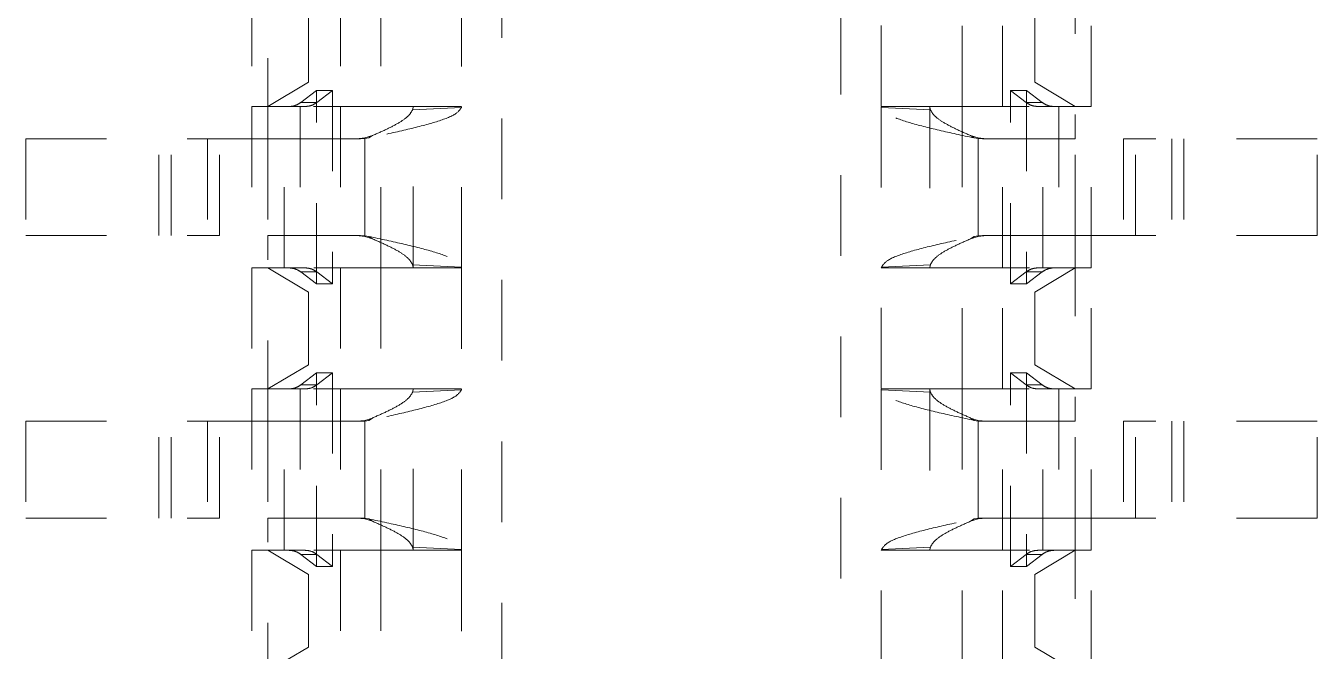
# Model space of a CAD drawing. Header units: millimetres. Extents: x 35 to 332, y 141 to 455.
# Drawn here: x 221.59 to 229.59, y 269.06 to 272.94 of the extents above; entities that cross this region are included whole.
import ezdxf

# ---------------------------------------------------------------- set-up
doc = ezdxf.new("R2010")
doc.units = ezdxf.units.MM
doc.linetypes.add('HIDDEN', pattern=[0.2, 0.1, -0.1])

# ---------------------------------------------------------------- blocks, each defined once
blk = doc.blocks.new('DFSADVS')
at = {"color": 0, "linetype": 'HIDDEN', "lineweight": 18}
for p, q in [((714.0054, -182.4293), (713.8854, -182.4293)), ((713.8854, -182.4293), (713.8854, -182.6543)), ((714.0054, -182.4293), (714.0054, -182.6543)), ((714.2354, -182.4293), (714.2354, -182.6543)), ((714.3554, -182.4293), (714.2354, -182.4293)), ((714.3554, -182.4293), (714.3554, -182.6543)), ((713.8854, -182.5943), (714.0054, -182.5943)), ((714.2354, -182.5943), (714.3554, -182.5943)), ((713.8854, -182.6092), (714.0054, -182.6092)), ((714.2354, -182.6092), (714.3554, -182.6092)), ((714.0054, -182.6543), (713.8854, -182.6543)), ((713.8854, -182.6543), (713.8854, -182.6693)), ((714.0054, -182.6693), (714.0054, -182.6543)), ((714.3554, -182.6543), (714.2354, -182.6543)), ((714.2354, -182.6543), (714.2354, -182.6693)), ((714.3554, -182.6693), (714.3554, -182.6543)), ((713.8854, -182.6693), (714.0054, -182.6693)), ((713.8854, -182.844), (713.8854, -182.6693)), ((714.0054, -182.6693), (714.0054, -182.844)), ((714.2354, -182.6693), (714.3554, -182.6693)), ((714.2354, -182.844), (714.2354, -182.6693)), ((714.3554, -182.6693), (714.3554, -182.844)), ((713.8454, -182.7093), (713.6954, -182.7093)), ((714.0454, -182.7093), (713.8454, -182.7093)), ((713.8454, -182.7093), (713.8454, -182.7293)), ((714.0454, -182.7293), (714.0454, -182.7093)), ((714.1954, -182.7093), (714.0454, -182.7093)), ((714.3954, -182.7093), (714.1954, -182.7093)), ((714.1954, -182.7093), (714.1954, -182.7293)), ((714.3954, -182.7293), (714.3954, -182.7093)), ((714.5454, -182.7093), (714.3954, -182.7093)), ((713.6554, -182.7293), (713.8854, -182.7293)), ((713.8154, -182.7792), (713.8454, -182.7293)), ((713.8454, -182.7293), (713.8454, -182.7494)), ((713.8854, -182.7293), (713.8854, -182.844)), ((714.0054, -182.7293), (713.8854, -182.7293)), ((714.0054, -182.844), (714.0054, -182.7293)), ((714.0054, -182.7293), (714.2354, -182.7293)), ((714.0454, -182.7494), (714.0454, -182.7293)), ((714.0454, -182.7293), (714.0754, -182.7792)), ((714.1654, -182.7792), (714.1954, -182.7293)), ((714.1954, -182.7293), (714.1954, -182.7494)), ((714.2354, -182.7293), (714.2354, -182.844)), ((714.3554, -182.7293), (714.2354, -182.7293)), ((714.3554, -182.844), (714.3554, -182.7293)), ((714.3554, -182.7293), (714.5854, -182.7293)), ((714.3954, -182.7494), (714.3954, -182.7293)), ((714.3954, -182.7293), (714.4254, -182.7792)), ((714.5154, -182.7792), (714.5454, -182.7293)), ((713.8454, -182.7494), (714.0454, -182.7494)), ((713.8454, -182.7494), (713.8454, -182.7555)), ((714.0454, -182.7555), (714.0454, -182.7494)), ((714.1954, -182.7494), (714.3954, -182.7494)), ((714.1954, -182.7494), (714.1954, -182.7555)), ((714.3954, -182.7555), (714.3954, -182.7494)), ((713.8454, -182.7555), (713.8454, -182.7755)), ((714.0454, -182.7755), (714.0454, -182.7555)), ((714.1954, -182.7555), (714.1954, -182.7755)), ((714.3954, -182.7755), (714.3954, -182.7555)), ((713.7254, -182.7792), (713.8154, -182.7792)), ((713.8254, -182.7893), (713.8404, -182.7699)), ((713.8404, -182.7699), (713.8404, -182.7899)), ((714.0454, -182.7693), (713.8454, -182.7693)), ((714.0454, -182.7693), (713.8454, -182.7693)), ((713.8454, -182.7755), (713.8454, -182.7693)), ((714.0454, -182.7693), (714.0454, -182.7755)), ((714.0505, -182.7699), (714.0654, -182.7893)), ((714.0505, -182.7899), (714.0505, -182.7699)), ((714.0754, -182.7792), (714.1654, -182.7792)), ((714.1754, -182.7893), (714.1904, -182.7699)), ((714.1904, -182.7699), (714.1904, -182.7899)), ((714.3954, -182.7693), (714.1954, -182.7693)), ((714.3954, -182.7693), (714.1954, -182.7693)), ((714.1954, -182.7755), (714.1954, -182.7693)), ((714.3954, -182.7693), (714.3954, -182.7755)), ((714.4005, -182.7699), (714.4154, -182.7893)), ((714.4005, -182.7899), (714.4005, -182.7699)), ((714.4254, -182.7792), (714.5154, -182.7792)), ((713.8254, -182.8092), (713.8254, -182.7893)), ((713.8254, -182.7893), (714.0654, -182.7893)), ((713.8254, -182.8092), (713.8404, -182.7899)), ((713.8454, -182.7859), (713.8454, -182.8193)), ((714.0454, -182.8193), (714.0454, -182.7858)), ((714.0505, -182.7899), (714.0654, -182.8092)), ((714.0654, -182.7893), (714.0654, -182.8092)), ((714.1754, -182.8092), (714.1754, -182.7893)), ((714.1754, -182.7893), (714.4154, -182.7893)), ((714.1754, -182.8092), (714.1904, -182.7899)), ((714.1954, -182.7859), (714.1954, -182.8193)), ((714.3954, -182.8193), (714.3954, -182.7858)), ((714.4005, -182.7899), (714.4154, -182.8092)), ((714.4154, -182.7893), (714.4154, -182.8092)), ((714.0654, -182.8092), (713.8254, -182.8092)), ((714.4154, -182.8092), (714.1754, -182.8092)), ((713.8454, -182.8193), (713.6954, -182.8193)), ((714.0454, -182.8193), (713.8454, -182.8193)), ((713.8454, -182.8193), (713.8454, -182.8693)), ((714.0454, -182.8693), (714.0454, -182.8193)), ((714.1954, -182.8193), (714.0454, -182.8193)), ((714.3954, -182.8193), (714.1954, -182.8193)), ((714.1954, -182.8193), (714.1954, -182.8693)), ((714.3954, -182.8693), (714.3954, -182.8193)), ((714.5454, -182.8193), (714.3954, -182.8193)), ((713.8844, -182.8493), (713.8854, -182.8389)), ((713.8844, -182.8493), (713.8854, -182.8389)), ((713.8854, -182.844), (713.8852, -182.8492)), ((713.8854, -182.844), (713.8852, -182.8493)), ((713.8854, -182.8389), (713.8854, -182.844)), ((713.8854, -182.8389), (713.8854, -182.844)), ((714.0054, -182.8389), (714.0065, -182.8493)), ((714.0054, -182.844), (714.0054, -182.8389)), ((714.0054, -182.8389), (714.0065, -182.8493)), ((714.0054, -182.844), (714.0054, -182.8389)), ((714.0054, -182.844), (714.0057, -182.8492)), ((714.0057, -182.8493), (714.0054, -182.844)), ((714.2344, -182.8493), (714.2354, -182.8389)), ((714.2344, -182.8493), (714.2354, -182.8389)), ((714.2354, -182.844), (714.2352, -182.8492)), ((714.2354, -182.844), (714.2352, -182.8493)), ((714.2354, -182.8389), (714.2354, -182.844)), ((714.2354, -182.8389), (714.2354, -182.844)), ((714.3554, -182.8389), (714.3565, -182.8493)), ((714.3554, -182.844), (714.3554, -182.8389)), ((714.3554, -182.8389), (714.3565, -182.8493)), ((714.3554, -182.844), (714.3554, -182.8389)), ((714.3554, -182.844), (714.3557, -182.8492)), ((714.3557, -182.8493), (714.3554, -182.844)), ((713.8844, -182.8493), (713.8815, -182.8586)), ((713.8815, -182.8586), (713.8844, -182.8493)), ((713.8815, -182.8586), (713.8844, -182.8544)), ((713.8844, -182.8544), (713.8815, -182.8586)), ((713.8852, -182.8492), (713.8844, -182.8544)), ((714.0065, -182.8493), (713.8844, -182.8493)), ((713.8852, -182.8493), (713.8844, -182.8544)), ((713.8852, -182.8493), (714.0057, -182.8493)), ((714.0054, -182.8493), (713.8854, -182.8493)), ((714.0065, -182.8544), (714.0057, -182.8492)), ((714.0065, -182.8544), (714.0057, -182.8493)), ((714.0094, -182.8586), (714.0065, -182.8493)), ((714.0065, -182.8493), (714.0094, -182.8586)), ((714.0065, -182.8544), (714.0094, -182.8586)), ((714.0094, -182.8586), (714.0065, -182.8544)), ((714.2344, -182.8493), (714.2315, -182.8586)), ((714.2315, -182.8586), (714.2344, -182.8493)), ((714.2315, -182.8586), (714.2344, -182.8544)), ((714.2344, -182.8544), (714.2315, -182.8586)), ((714.2352, -182.8492), (714.2344, -182.8544)), ((714.3565, -182.8493), (714.2344, -182.8493)), ((714.2352, -182.8493), (714.2344, -182.8544)), ((714.2352, -182.8493), (714.3557, -182.8493)), ((714.3554, -182.8493), (714.2354, -182.8493)), ((714.3565, -182.8544), (714.3557, -182.8492)), ((714.3565, -182.8544), (714.3557, -182.8493)), ((714.3594, -182.8586), (714.3565, -182.8493)), ((714.3565, -182.8493), (714.3594, -182.8586)), ((714.3565, -182.8544), (714.3594, -182.8586)), ((714.3594, -182.8586), (714.3565, -182.8544)), ((713.8454, -182.8693), (713.6954, -182.8693)), ((713.8454, -182.8693), (714.0454, -182.8693)), ((713.8454, -182.8693), (713.8454, -182.9093)), ((714.0454, -182.9093), (714.0454, -182.8693)), ((714.1954, -182.8693), (714.0454, -182.8693)), ((714.1954, -182.8693), (714.3954, -182.8693)), ((714.1954, -182.8693), (714.1954, -182.9093)), ((714.3954, -182.9093), (714.3954, -182.8693)), ((714.5454, -182.8693), (714.3954, -182.8693)), ((713.8454, -182.9093), (713.8454, -182.9693)), ((713.8465, -182.9093), (713.8454, -182.9093)), ((713.8454, -182.9093), (713.8454, -182.9693)), ((713.8465, -182.9691), (713.8494, -182.9085)), ((713.8494, -182.9085), (713.8465, -182.9093)), ((713.8494, -182.9085), (713.8465, -182.9093)), ((713.8465, -182.9691), (713.8494, -182.9085)), ((713.8465, -182.9093), (714.0444, -182.9093)), ((714.0415, -182.9085), (714.0444, -182.9691)), ((714.0444, -182.9093), (714.0415, -182.9085)), ((714.0444, -182.9093), (714.0415, -182.9085)), ((714.0415, -182.9085), (714.0444, -182.9691)), ((714.0454, -182.9093), (714.0444, -182.9093)), ((714.0454, -182.9693), (714.0454, -182.9093)), ((714.0454, -182.9693), (714.0454, -182.9093)), ((714.1954, -182.9093), (714.1954, -182.9693)), ((714.1965, -182.9093), (714.1954, -182.9093)), ((714.1954, -182.9093), (714.1954, -182.9693)), ((714.1965, -182.9691), (714.1994, -182.9085)), ((714.1994, -182.9085), (714.1965, -182.9093)), ((714.1994, -182.9085), (714.1965, -182.9093)), ((714.1965, -182.9691), (714.1994, -182.9085)), ((714.1965, -182.9093), (714.3944, -182.9093)), ((714.3915, -182.9085), (714.3944, -182.9691)), ((714.3944, -182.9093), (714.3915, -182.9085)), ((714.3944, -182.9093), (714.3915, -182.9085)), ((714.3915, -182.9085), (714.3944, -182.9691)), ((714.3954, -182.9093), (714.3944, -182.9093)), ((714.3954, -182.9693), (714.3954, -182.9093)), ((714.3954, -182.9693), (714.3954, -182.9093)), ((713.8451, -182.9693), (713.6958, -182.9693)), ((713.8465, -182.9691), (713.8457, -182.9693)), ((713.8465, -182.9691), (713.8457, -182.9693)), ((713.8457, -182.9693), (714.0452, -182.9693)), ((714.0444, -182.9691), (714.0452, -182.9693)), ((714.0452, -182.9693), (714.0444, -182.9691)), ((714.1951, -182.9693), (714.0458, -182.9693)), ((714.1965, -182.9691), (714.1957, -182.9693)), ((714.1965, -182.9691), (714.1957, -182.9693)), ((714.1957, -182.9693), (714.3952, -182.9693)), ((714.3944, -182.9691), (714.3952, -182.9693)), ((714.3952, -182.9693), (714.3944, -182.9691)), ((714.5451, -182.9693), (714.3958, -182.9693)), ((708.5304, -183.0193), (717.9604, -183.0193)), ((717.9604, -183.4393), (708.5304, -183.4393)), ((713.6958, -183.4893), (713.8451, -183.4893)), ((713.8454, -183.4893), (713.8454, -183.5493)), ((713.8454, -183.4893), (713.8454, -183.5493)), ((713.8465, -183.4894), (713.8457, -183.4893)), ((714.0452, -183.4893), (713.8457, -183.4893)), ((713.8457, -183.4893), (713.8465, -183.4894)), ((713.8494, -183.55), (713.8465, -183.4894)), ((713.8494, -183.55), (713.8465, -183.4894)), ((714.0444, -183.4894), (714.0415, -183.55)), ((714.0444, -183.4894), (714.0415, -183.55)), ((714.0444, -183.4894), (714.0452, -183.4893)), ((714.0444, -183.4894), (714.0452, -183.4893)), ((714.0454, -183.5493), (714.0454, -183.4893)), ((714.0454, -183.5493), (714.0454, -183.4893)), ((714.0458, -183.4893), (714.1951, -183.4893)), ((714.1954, -183.4893), (714.1954, -183.5493)), ((714.1954, -183.4893), (714.1954, -183.5493)), ((714.1965, -183.4894), (714.1957, -183.4893)), ((714.3952, -183.4893), (714.1957, -183.4893)), ((714.1957, -183.4893), (714.1965, -183.4894)), ((714.1994, -183.55), (714.1965, -183.4894)), ((714.1994, -183.55), (714.1965, -183.4894)), ((714.3944, -183.4894), (714.3915, -183.55)), ((714.3944, -183.4894), (714.3915, -183.55)), ((714.3944, -183.4894), (714.3952, -183.4893)), ((714.3944, -183.4894), (714.3952, -183.4893)), ((714.3954, -183.5493), (714.3954, -183.4893)), ((714.3954, -183.5493), (714.3954, -183.4893)), ((714.3958, -183.4893), (714.5451, -183.4893)), ((713.8454, -183.5493), (713.8454, -183.5893)), ((713.8454, -183.5493), (713.8465, -183.5493)), ((714.0444, -183.5493), (713.8465, -183.5493)), ((713.8465, -183.5493), (713.8494, -183.55)), ((713.8465, -183.5493), (713.8494, -183.55)), ((714.0415, -183.55), (714.0444, -183.5493)), ((714.0415, -183.55), (714.0444, -183.5493)), ((714.0444, -183.5493), (714.0454, -183.5493)), ((714.0454, -183.5893), (714.0454, -183.5493)), ((714.1954, -183.5493), (714.1954, -183.5893)), ((714.1954, -183.5493), (714.1965, -183.5493)), ((714.3944, -183.5493), (714.1965, -183.5493)), ((714.1965, -183.5493), (714.1994, -183.55)), ((714.1965, -183.5493), (714.1994, -183.55)), ((714.3915, -183.55), (714.3944, -183.5493)), ((714.3915, -183.55), (714.3944, -183.5493)), ((714.3944, -183.5493), (714.3954, -183.5493)), ((714.3954, -183.5893), (714.3954, -183.5493)), ((713.6954, -183.5893), (713.8454, -183.5893)), ((714.0454, -183.5893), (713.8454, -183.5893)), ((713.8454, -183.5893), (713.8454, -183.6393)), ((713.8844, -183.6041), (713.8815, -183.5999)), ((713.8815, -183.5999), (713.8844, -183.6093)), ((713.8844, -183.6093), (713.8815, -183.5999)), ((713.8815, -183.5999), (713.8844, -183.6041)), ((714.0094, -183.5999), (714.0065, -183.6041)), ((714.0065, -183.6093), (714.0094, -183.5999)), ((714.0094, -183.5999), (714.0065, -183.6093)), ((714.0065, -183.6041), (714.0094, -183.5999)), ((714.0454, -183.6393), (714.0454, -183.5893)), ((714.0454, -183.5893), (714.1954, -183.5893)), ((714.3954, -183.5893), (714.1954, -183.5893)), ((714.1954, -183.5893), (714.1954, -183.6393)), ((714.2344, -183.6041), (714.2315, -183.5999)), ((714.2315, -183.5999), (714.2344, -183.6093)), ((714.2344, -183.6093), (714.2315, -183.5999)), ((714.2315, -183.5999), (714.2344, -183.6041)), ((714.3594, -183.5999), (714.3565, -183.6041)), ((714.3565, -183.6093), (714.3594, -183.5999)), ((714.3594, -183.5999), (714.3565, -183.6093)), ((714.3565, -183.6041), (714.3594, -183.5999)), ((714.3954, -183.6393), (714.3954, -183.5893)), ((714.3954, -183.5893), (714.5454, -183.5893)), ((713.8844, -183.6041), (713.8852, -183.6093)), ((713.8844, -183.6041), (713.8852, -183.6093)), ((713.8854, -183.6196), (713.8844, -183.6093)), ((713.8844, -183.6093), (714.0065, -183.6093)), ((713.8854, -183.6196), (713.8844, -183.6093)), ((713.8854, -183.6145), (713.8852, -183.6093)), ((714.0057, -183.6093), (713.8852, -183.6093)), ((713.8852, -183.6093), (713.8854, -183.6145)), ((713.8854, -183.6093), (714.0054, -183.6093)), ((713.8854, -183.7893), (713.8854, -183.6145)), ((713.8854, -183.6145), (713.8854, -183.6196)), ((713.8854, -183.6145), (713.8854, -183.7293)), ((713.8854, -183.6145), (713.8854, -183.6196)), ((714.0054, -183.6145), (714.0057, -183.6093)), ((714.0065, -183.6093), (714.0054, -183.6196)), ((714.0054, -183.6145), (714.0057, -183.6093)), ((714.0065, -183.6093), (714.0054, -183.6196)), ((714.0054, -183.6145), (714.0054, -183.7893)), ((714.0054, -183.6196), (714.0054, -183.6145)), ((714.0054, -183.7293), (714.0054, -183.6145)), ((714.0054, -183.6196), (714.0054, -183.6145)), ((714.0057, -183.6093), (714.0065, -183.6041)), ((714.0057, -183.6093), (714.0065, -183.6041)), ((714.2344, -183.6041), (714.2352, -183.6093)), ((714.2344, -183.6041), (714.2352, -183.6093)), ((714.2354, -183.6196), (714.2344, -183.6093)), ((714.2344, -183.6093), (714.3565, -183.6093)), ((714.2354, -183.6196), (714.2344, -183.6093)), ((714.2354, -183.6145), (714.2352, -183.6093)), ((714.3557, -183.6093), (714.2352, -183.6093)), ((714.2352, -183.6093), (714.2354, -183.6145)), ((714.2354, -183.6093), (714.3554, -183.6093)), ((714.2354, -183.7893), (714.2354, -183.6145)), ((714.2354, -183.6145), (714.2354, -183.6196)), ((714.2354, -183.6145), (714.2354, -183.7293)), ((714.2354, -183.6145), (714.2354, -183.6196)), ((714.3554, -183.6145), (714.3557, -183.6093)), ((714.3565, -183.6093), (714.3554, -183.6196)), ((714.3554, -183.6145), (714.3557, -183.6093)), ((714.3565, -183.6093), (714.3554, -183.6196)), ((714.3554, -183.6145), (714.3554, -183.7893)), ((714.3554, -183.6196), (714.3554, -183.6145)), ((714.3554, -183.7293), (714.3554, -183.6145)), ((714.3554, -183.6196), (714.3554, -183.6145)), ((714.3557, -183.6093), (714.3565, -183.6041)), ((714.3557, -183.6093), (714.3565, -183.6041)), ((713.6954, -183.6393), (713.8454, -183.6393)), ((713.8454, -183.6393), (714.0454, -183.6393)), ((713.8454, -183.6393), (713.8454, -183.6727)), ((714.0454, -183.6726), (714.0454, -183.6393)), ((714.0454, -183.6393), (714.1954, -183.6393)), ((714.1954, -183.6393), (714.3954, -183.6393)), ((714.1954, -183.6393), (714.1954, -183.6727)), ((714.3954, -183.6726), (714.3954, -183.6393)), ((714.3954, -183.6393), (714.5454, -183.6393)), ((713.8254, -183.6492), (714.0654, -183.6492)), ((713.8254, -183.6693), (713.8254, -183.6492)), ((713.8404, -183.6686), (713.8254, -183.6492)), ((714.0654, -183.6492), (714.0505, -183.6686)), ((714.0654, -183.6492), (714.0654, -183.6693)), ((714.1754, -183.6492), (714.4154, -183.6492)), ((714.1754, -183.6693), (714.1754, -183.6492)), ((714.1904, -183.6686), (714.1754, -183.6492)), ((714.4154, -183.6492), (714.4005, -183.6686)), ((714.4154, -183.6492), (714.4154, -183.6693)), ((713.8154, -183.6792), (713.7254, -183.6792)), ((713.8454, -183.7293), (713.8154, -183.6792)), ((714.0654, -183.6693), (713.8254, -183.6693)), ((713.8404, -183.6886), (713.8254, -183.6693)), ((713.8404, -183.6686), (713.8404, -183.6886)), ((714.0754, -183.6792), (714.0454, -183.7293)), ((714.0505, -183.6886), (714.0505, -183.6686)), ((714.0654, -183.6693), (714.0505, -183.6886)), ((714.1654, -183.6792), (714.0754, -183.6792)), ((714.1954, -183.7293), (714.1654, -183.6792)), ((714.4154, -183.6693), (714.1754, -183.6693)), ((714.1904, -183.6886), (714.1754, -183.6693)), ((714.1904, -183.6686), (714.1904, -183.6886)), ((714.4254, -183.6792), (714.3954, -183.7293)), ((714.4005, -183.6886), (714.4005, -183.6686)), ((714.4154, -183.6693), (714.4005, -183.6886)), ((714.5154, -183.6792), (714.4254, -183.6792)), ((714.5454, -183.7293), (714.5154, -183.6792)), ((713.8454, -183.683), (713.8454, -183.703)), ((713.8454, -183.6892), (713.8454, -183.683)), ((713.8454, -183.6892), (714.0454, -183.6892)), ((713.8454, -183.6893), (714.0454, -183.6893)), ((714.0454, -183.703), (714.0454, -183.683)), ((714.0454, -183.683), (714.0454, -183.6892)), ((714.1954, -183.683), (714.1954, -183.703)), ((714.1954, -183.6892), (714.1954, -183.683)), ((714.1954, -183.6892), (714.3954, -183.6892)), ((714.1954, -183.6893), (714.3954, -183.6893)), ((714.3954, -183.703), (714.3954, -183.683)), ((714.3954, -183.683), (714.3954, -183.6892)), ((713.8454, -183.703), (713.8454, -183.7092)), ((714.0454, -183.7092), (713.8454, -183.7092)), ((713.8454, -183.7092), (713.8454, -183.7293)), ((714.0454, -183.7092), (714.0454, -183.703)), ((714.0454, -183.7293), (714.0454, -183.7092)), ((714.1954, -183.703), (714.1954, -183.7092)), ((714.3954, -183.7092), (714.1954, -183.7092)), ((714.1954, -183.7092), (714.1954, -183.7293)), ((714.3954, -183.7092), (714.3954, -183.703)), ((714.3954, -183.7293), (714.3954, -183.7092)), ((713.8854, -183.7293), (713.6554, -183.7293)), ((713.8454, -183.7293), (713.8454, -183.7493)), ((713.8854, -183.7293), (714.0054, -183.7293)), ((714.2354, -183.7293), (714.0054, -183.7293)), ((714.0454, -183.7493), (714.0454, -183.7293)), ((714.1954, -183.7293), (714.1954, -183.7493)), ((714.2354, -183.7293), (714.3554, -183.7293)), ((714.5854, -183.7293), (714.3554, -183.7293)), ((714.3954, -183.7493), (714.3954, -183.7293)), ((713.6954, -183.7493), (713.8454, -183.7493)), ((713.8454, -183.7493), (714.0454, -183.7493)), ((714.0454, -183.7493), (714.1954, -183.7493)), ((714.1954, -183.7493), (714.3954, -183.7493)), ((714.3954, -183.7493), (714.5454, -183.7493)), ((714.0054, -183.7893), (713.8854, -183.7893)), ((713.8854, -183.7893), (713.8854, -183.8043)), ((714.0054, -183.8043), (714.0054, -183.7893)), ((714.3554, -183.7893), (714.2354, -183.7893)), ((714.2354, -183.7893), (714.2354, -183.8043)), ((714.3554, -183.8043), (714.3554, -183.7893)), ((713.8854, -184.0293), (713.8854, -183.8043)), ((713.8854, -183.8043), (714.0054, -183.8043)), ((714.0054, -184.0293), (714.0054, -183.8043)), ((714.2354, -183.8043), (714.3554, -183.8043)), ((714.2354, -184.0293), (714.2354, -183.8043)), ((714.3554, -184.0293), (714.3554, -183.8043)), ((714.0054, -183.8492), (713.8854, -183.8492)), ((714.3554, -183.8492), (714.2354, -183.8492)), ((714.0054, -183.8643), (713.8854, -183.8643)), ((714.3554, -183.8643), (714.2354, -183.8643)), ((713.8854, -184.0293), (714.0054, -184.0293)), ((714.2354, -184.0293), (714.3554, -184.0293))]:
    blk.add_line(p, q, dxfattribs=at)
for centre, start, end in [((713.8218, -182.7553), 321.7484, 359.5833), ((714.069, -182.7553), 180.3917, 218.2503), ((714.1718, -182.7553), 321.7668, 359.5913), ((714.4191, -182.7553), 180.4087, 218.2332), ((713.8218, -182.7753), 321.7484, 359.5833), ((714.069, -182.7753), 180.3917, 218.2503), ((714.1718, -182.7753), 321.7668, 359.5913), ((714.4191, -182.7753), 180.4087, 218.2332), ((713.8218, -183.6832), 0.4167, 38.2516), ((714.069, -183.6832), 141.7497, 179.6083), ((714.1718, -183.6832), 0.4087, 38.2332), ((714.4191, -183.6832), 141.7668, 179.5913), ((713.8218, -183.7032), 0.4144, 38.2631), ((714.069, -183.7032), 141.7382, 179.6107), ((714.1718, -183.7032), 0.4064, 38.2448), ((714.4191, -183.7032), 141.7552, 179.5936)]:
    blk.add_arc(centre, 0.0236, start, end, dxfattribs=at)
for points, knots in [([(713.8404, -182.7699), (713.8418, -182.7677), (713.8448, -182.7632), (713.8452, -182.758), (713.8454, -182.7555)], [0, 0, 0, 0, 0.500002, 1, 1, 1, 1]), ([(714.0454, -182.7555), (714.0457, -182.758), (714.0461, -182.7632), (714.0491, -182.7677), (714.0505, -182.7699)], [0, 0, 0, 0, 0.499983, 1, 1, 1, 1]), ([(714.1904, -182.7699), (714.1918, -182.7677), (714.1948, -182.7632), (714.1952, -182.758), (714.1954, -182.7555)], [0, 0, 0, 0, 0.499956, 1, 1, 1, 1]), ([(714.3954, -182.7555), (714.3957, -182.758), (714.3961, -182.7632), (714.3991, -182.7677), (714.4005, -182.7699)], [0, 0, 0, 0, 0.500044, 1, 1, 1, 1]), ([(713.8404, -182.7899), (713.8418, -182.7877), (713.8448, -182.7832), (713.8452, -182.778), (713.8454, -182.7755)], [0, 0, 0, 0, 0.500002, 1, 1, 1, 1]), ([(714.0454, -182.7755), (714.0457, -182.778), (714.0461, -182.7832), (714.0491, -182.7877), (714.0505, -182.7899)], [0, 0, 0, 0, 0.499983, 1, 1, 1, 1]), ([(714.1904, -182.7899), (714.1918, -182.7877), (714.1948, -182.7832), (714.1952, -182.778), (714.1954, -182.7755)], [0, 0, 0, 0, 0.499956, 1, 1, 1, 1]), ([(714.3954, -182.7755), (714.3957, -182.778), (714.3961, -182.7832), (714.3991, -182.7877), (714.4005, -182.7899)], [0, 0, 0, 0, 0.500044, 1, 1, 1, 1]), ([(713.8454, -182.7981), (713.8454, -182.7988), (713.8454, -182.8048), (713.8454, -182.8124), (713.8454, -182.8193)], [0, 0, 0, 0, 0.108494, 1, 1, 1, 1]), ([(714.0454, -182.8193), (714.0454, -182.8124), (714.0454, -182.8048), (714.0454, -182.7988), (714.0454, -182.7981)], [0, 0, 0, 0, 0.891506, 1, 1, 1, 1]), ([(714.1954, -182.7981), (714.1954, -182.7988), (714.1954, -182.8048), (714.1954, -182.8124), (714.1954, -182.8193)], [0, 0, 0, 0, 0.108494, 1, 1, 1, 1]), ([(714.3954, -182.8193), (714.3954, -182.8125), (714.3954, -182.8035), (714.3954, -182.7965), (714.3954, -182.7948)], [0, 0, 0, 0, 0.75199, 1, 1, 1, 1]), ([(713.8844, -182.8544), (713.8812, -182.8692), (713.8749, -182.8987), (713.8654, -182.9359), (713.856, -182.9624), (713.8497, -182.9669), (713.8465, -182.9691)], [0, 0, 0, 0, 0.250015, 0.499997, 0.750002, 1, 1, 1, 1]), ([(713.8844, -182.8544), (713.8812, -182.8692), (713.8749, -182.8987), (713.8654, -182.9359), (713.856, -182.9624), (713.8497, -182.9669), (713.8465, -182.9691)], [0, 0, 0, 0, 0.249995, 0.499997, 0.750001, 1, 1, 1, 1]), ([(713.8815, -182.8586), (713.8788, -182.8647), (713.8735, -182.877), (713.8654, -182.8923), (713.8574, -182.9039), (713.8521, -182.907), (713.8494, -182.9085)], [0, 0, 0, 0, 0.249977, 0.500007, 0.749996, 1, 1, 1, 1]), ([(713.8815, -182.8586), (713.8788, -182.8647), (713.8735, -182.877), (713.8654, -182.8923), (713.8574, -182.9039), (713.8521, -182.907), (713.8494, -182.9085)], [0, 0, 0, 0, 0.249977, 0.500007, 0.749996, 1, 1, 1, 1]), ([(714.0444, -182.9691), (714.0412, -182.9669), (714.0349, -182.9624), (714.0254, -182.9359), (714.016, -182.8987), (714.0097, -182.8692), (714.0065, -182.8544)], [0, 0, 0, 0, 0.249987, 0.499982, 0.749986, 1, 1, 1, 1]), ([(714.0444, -182.9691), (714.0412, -182.9669), (714.0349, -182.9624), (714.0254, -182.9359), (714.016, -182.8987), (714.0097, -182.8692), (714.0065, -182.8544)], [0, 0, 0, 0, 0.2499987, 0.5000047, 0.749989, 1, 1, 1, 1]), ([(714.0094, -182.8586), (714.0121, -182.8647), (714.0174, -182.877), (714.0254, -182.8923), (714.0335, -182.9039), (714.0388, -182.907), (714.0415, -182.9085)], [0, 0, 0, 0, 0.249977, 0.500007, 0.749996, 1, 1, 1, 1]), ([(714.0094, -182.8586), (714.0121, -182.8647), (714.0174, -182.877), (714.0254, -182.8923), (714.0335, -182.9039), (714.0388, -182.907), (714.0415, -182.9085)], [0, 0, 0, 0, 0.249986, 0.500024, 0.750022, 1, 1, 1, 1]), ([(714.2344, -182.8544), (714.2312, -182.8692), (714.2249, -182.8987), (714.2154, -182.9359), (714.206, -182.9624), (714.1997, -182.9669), (714.1965, -182.9691)], [0, 0, 0, 0, 0.25001, 0.499992, 0.749998, 1, 1, 1, 1]), ([(714.2344, -182.8544), (714.2312, -182.8692), (714.2249, -182.8987), (714.2154, -182.9359), (714.206, -182.9624), (714.1997, -182.9669), (714.1965, -182.9691)], [0, 0, 0, 0, 0.249991, 0.499992, 0.749997, 1, 1, 1, 1]), ([(714.2315, -182.8586), (714.2288, -182.8647), (714.2235, -182.877), (714.2154, -182.8923), (714.2074, -182.9039), (714.2021, -182.907), (714.1994, -182.9085)], [0, 0, 0, 0, 0.249977, 0.500007, 0.749996, 1, 1, 1, 1]), ([(714.2315, -182.8586), (714.2288, -182.8647), (714.2235, -182.877), (714.2154, -182.8923), (714.2074, -182.9039), (714.2021, -182.907), (714.1994, -182.9085)], [0, 0, 0, 0, 0.249977, 0.500007, 0.749996, 1, 1, 1, 1]), ([(714.3944, -182.9691), (714.3912, -182.9669), (714.3849, -182.9624), (714.3754, -182.9359), (714.366, -182.8987), (714.3597, -182.8692), (714.3565, -182.8544)], [0, 0, 0, 0, 0.249986, 0.499984, 0.749987, 1, 1, 1, 1]), ([(714.3944, -182.9691), (714.3912, -182.9669), (714.3849, -182.9624), (714.3754, -182.9359), (714.366, -182.8987), (714.3597, -182.8692), (714.3565, -182.8544)], [0, 0, 0, 0, 0.249998, 0.500007, 0.74999, 1, 1, 1, 1]), ([(714.3594, -182.8586), (714.3621, -182.8647), (714.3674, -182.877), (714.3754, -182.8923), (714.3835, -182.9039), (714.3888, -182.907), (714.3915, -182.9085)], [0, 0, 0, 0, 0.249973, 0.499998, 0.749983, 1, 1, 1, 1]), ([(714.3594, -182.8586), (714.3621, -182.8647), (714.3674, -182.877), (714.3754, -182.8923), (714.3835, -182.9039), (714.3888, -182.907), (714.3915, -182.9085)], [0, 0, 0, 0, 0.249986, 0.500024, 0.750022, 1, 1, 1, 1]), ([(713.8454, -182.9093), (713.8454, -182.9087), (713.8454, -182.9074), (713.8454, -182.8982), (713.8454, -182.885), (713.8454, -182.8745), (713.8454, -182.8693)], [0, 0, 0, 0, 0.249998, 0.500017, 0.749999, 1, 1, 1, 1]), ([(714.0454, -182.8693), (714.0454, -182.8745), (714.0454, -182.885), (714.0454, -182.8982), (714.0454, -182.9074), (714.0454, -182.9087), (714.0454, -182.9093)], [0, 0, 0, 0, 0.250001, 0.499983, 0.750002, 1, 1, 1, 1]), ([(714.1954, -182.9093), (714.1954, -182.9087), (714.1954, -182.9074), (714.1954, -182.8982), (714.1954, -182.885), (714.1954, -182.8745), (714.1954, -182.8693)], [0, 0, 0, 0, 0.249998, 0.500017, 0.749999, 1, 1, 1, 1]), ([(714.3954, -182.8693), (714.3954, -182.8745), (714.3954, -182.885), (714.3954, -182.8982), (714.3954, -182.9074), (714.3954, -182.9087), (714.3954, -182.9093)], [0, 0, 0, 0, 0.250001, 0.499983, 0.750002, 1, 1, 1, 1]), ([(713.8465, -183.4894), (713.8497, -183.4916), (713.856, -183.4961), (713.8654, -183.5226), (713.8749, -183.5598), (713.8812, -183.5893), (713.8844, -183.6041)], [0, 0, 0, 0, 0.249991, 0.49999, 0.749998, 1, 1, 1, 1]), ([(713.8465, -183.4894), (713.8497, -183.4916), (713.856, -183.4961), (713.8654, -183.5226), (713.8749, -183.5598), (713.8812, -183.5893), (713.8844, -183.6041)], [0, 0, 0, 0, 0.2500012, 0.4999984, 0.7500018, 1, 1, 1, 1]), ([(714.0065, -183.6041), (714.0097, -183.5893), (714.016, -183.5598), (714.0254, -183.5226), (714.0349, -183.4961), (714.0412, -183.4916), (714.0444, -183.4894)], [0, 0, 0, 0, 0.25001, 0.500009, 0.750002, 1, 1, 1, 1]), ([(714.0065, -183.6041), (714.0097, -183.5893), (714.016, -183.5598), (714.0254, -183.5226), (714.0349, -183.4961), (714.0412, -183.4916), (714.0444, -183.4894)], [0, 0, 0, 0, 0.2500097, 0.50001, 0.7500019, 1, 1, 1, 1]), ([(714.1965, -183.4894), (714.1997, -183.4916), (714.206, -183.4961), (714.2154, -183.5226), (714.2249, -183.5598), (714.2312, -183.5893), (714.2344, -183.6041)], [0, 0, 0, 0, 0.2499918, 0.4999921, 0.7500009, 1, 1, 1, 1]), ([(714.1965, -183.4894), (714.1997, -183.4916), (714.206, -183.4961), (714.2154, -183.5226), (714.2249, -183.5598), (714.2312, -183.5893), (714.2344, -183.6041)], [0, 0, 0, 0, 0.250006, 0.500003, 0.750006, 1, 1, 1, 1]), ([(714.3565, -183.6041), (714.3597, -183.5893), (714.366, -183.5598), (714.3754, -183.5226), (714.3849, -183.4961), (714.3912, -183.4916), (714.3944, -183.4894)], [0, 0, 0, 0, 0.2500089, 0.5000064, 0.7500033, 1, 1, 1, 1]), ([(714.3565, -183.6041), (714.3597, -183.5893), (714.366, -183.5598), (714.3754, -183.5226), (714.3849, -183.4961), (714.3912, -183.4916), (714.3944, -183.4894)], [0, 0, 0, 0, 0.250009, 0.500008, 0.750003, 1, 1, 1, 1]), ([(713.8454, -183.5893), (713.8454, -183.584), (713.8454, -183.5735), (713.8454, -183.5603), (713.8454, -183.5511), (713.8454, -183.5499), (713.8454, -183.5493)], [0, 0, 0, 0, 0.250001, 0.499983, 0.750002, 1, 1, 1, 1]), ([(713.8815, -183.5999), (713.8788, -183.5938), (713.8735, -183.5815), (713.8654, -183.5662), (713.8574, -183.5546), (713.8521, -183.5515), (713.8494, -183.55)], [0, 0, 0, 0, 0.250009, 0.499997, 0.750004, 1, 1, 1, 1]), ([(713.8815, -183.5999), (713.8788, -183.5938), (713.8735, -183.5815), (713.8654, -183.5662), (713.8574, -183.5546), (713.8521, -183.5515), (713.8494, -183.55)], [0, 0, 0, 0, 0.250021, 0.500021, 0.75004, 1, 1, 1, 1]), ([(714.0094, -183.5999), (714.0121, -183.5938), (714.0174, -183.5815), (714.0254, -183.5662), (714.0335, -183.5546), (714.0388, -183.5515), (714.0415, -183.55)], [0, 0, 0, 0, 0.250009, 0.499997, 0.750004, 1, 1, 1, 1]), ([(714.0094, -183.5999), (714.0121, -183.5938), (714.0174, -183.5815), (714.0254, -183.5662), (714.0335, -183.5546), (714.0388, -183.5515), (714.0415, -183.55)], [0, 0, 0, 0, 0.250009, 0.499997, 0.750004, 1, 1, 1, 1]), ([(714.0454, -183.5493), (714.0454, -183.5499), (714.0454, -183.5511), (714.0454, -183.5603), (714.0454, -183.5735), (714.0454, -183.584), (714.0454, -183.5893)], [0, 0, 0, 0, 0.249998, 0.500017, 0.749999, 1, 1, 1, 1]), ([(714.1954, -183.5893), (714.1954, -183.584), (714.1954, -183.5735), (714.1954, -183.5603), (714.1954, -183.5511), (714.1954, -183.5499), (714.1954, -183.5493)], [0, 0, 0, 0, 0.250001, 0.499983, 0.750002, 1, 1, 1, 1]), ([(714.2315, -183.5999), (714.2288, -183.5938), (714.2235, -183.5815), (714.2154, -183.5662), (714.2074, -183.5546), (714.2021, -183.5515), (714.1994, -183.55)], [0, 0, 0, 0, 0.250009, 0.499997, 0.750004, 1, 1, 1, 1]), ([(714.2315, -183.5999), (714.2288, -183.5938), (714.2235, -183.5815), (714.2154, -183.5662), (714.2074, -183.5546), (714.2021, -183.5515), (714.1994, -183.55)], [0, 0, 0, 0, 0.250021, 0.500021, 0.75004, 1, 1, 1, 1]), ([(714.3594, -183.5999), (714.3621, -183.5938), (714.3674, -183.5815), (714.3754, -183.5662), (714.3835, -183.5546), (714.3888, -183.5515), (714.3915, -183.55)], [0, 0, 0, 0, 0.250005, 0.4999883, 0.7499905, 1, 1, 1, 1]), ([(714.3594, -183.5999), (714.3621, -183.5938), (714.3674, -183.5815), (714.3754, -183.5662), (714.3835, -183.5546), (714.3888, -183.5515), (714.3915, -183.55)], [0, 0, 0, 0, 0.250005, 0.4999883, 0.7499905, 1, 1, 1, 1]), ([(714.3954, -183.5493), (714.3954, -183.5499), (714.3954, -183.5511), (714.3954, -183.5603), (714.3954, -183.5735), (714.3954, -183.584), (714.3954, -183.5893)], [0, 0, 0, 0, 0.249998, 0.500017, 0.749999, 1, 1, 1, 1]), ([(713.8454, -183.6393), (713.8454, -183.6461), (713.8454, -183.6537), (713.8454, -183.6597), (713.8454, -183.6604)], [0, 0, 0, 0, 0.891506, 1, 1, 1, 1]), ([(714.0454, -183.6604), (714.0454, -183.6597), (714.0454, -183.6537), (714.0454, -183.6461), (714.0454, -183.6393)], [0, 0, 0, 0, 0.108494, 1, 1, 1, 1]), ([(714.1954, -183.6393), (714.1954, -183.6461), (714.1954, -183.6537), (714.1954, -183.6597), (714.1954, -183.6604)], [0, 0, 0, 0, 0.891506, 1, 1, 1, 1]), ([(714.3954, -183.6604), (714.3954, -183.6597), (714.3954, -183.6537), (714.3954, -183.6461), (714.3954, -183.6393)], [0, 0, 0, 0, 0.108494, 1, 1, 1, 1]), ([(713.8454, -183.683), (713.8452, -183.6805), (713.8448, -183.6753), (713.8418, -183.6708), (713.8404, -183.6686)], [0, 0, 0, 0, 0.499998, 1, 1, 1, 1]), ([(714.0505, -183.6686), (714.0491, -183.6708), (714.0461, -183.6753), (714.0457, -183.6805), (714.0454, -183.683)], [0, 0, 0, 0, 0.500017, 1, 1, 1, 1]), ([(714.1954, -183.683), (714.1952, -183.6805), (714.1948, -183.6753), (714.1918, -183.6708), (714.1904, -183.6686)], [0, 0, 0, 0, 0.500044, 1, 1, 1, 1]), ([(714.4005, -183.6686), (714.3991, -183.6708), (714.3961, -183.6753), (714.3957, -183.6805), (714.3954, -183.683)], [0, 0, 0, 0, 0.499956, 1, 1, 1, 1]), ([(713.8454, -183.703), (713.8452, -183.7005), (713.8448, -183.6953), (713.8418, -183.6908), (713.8404, -183.6886)], [0, 0, 0, 0, 0.499908, 1, 1, 1, 1]), ([(714.0505, -183.6886), (714.0491, -183.6908), (714.0461, -183.6953), (714.0457, -183.7005), (714.0454, -183.703)], [0, 0, 0, 0, 0.500108, 1, 1, 1, 1]), ([(714.1954, -183.703), (714.1952, -183.7005), (714.1948, -183.6953), (714.1918, -183.6908), (714.1904, -183.6886)], [0, 0, 0, 0, 0.499953, 1, 1, 1, 1]), ([(714.4005, -183.6886), (714.3991, -183.6908), (714.3961, -183.6953), (714.3957, -183.7005), (714.3954, -183.703)], [0, 0, 0, 0, 0.500047, 1, 1, 1, 1])]:
    blk.add_open_spline(points, degree=3, knots=knots, dxfattribs=at)

msp = doc.modelspace()

# ---------------------------------------------------------------- block references
at = {"xscale": 5, "yscale": 5, "zscale": 5, "rotation": 270}
msp.add_blockref('DFSADVS', (1141.7362, 3841.6624), dxfattribs=at)

doc.saveas('drawing.dxf')
